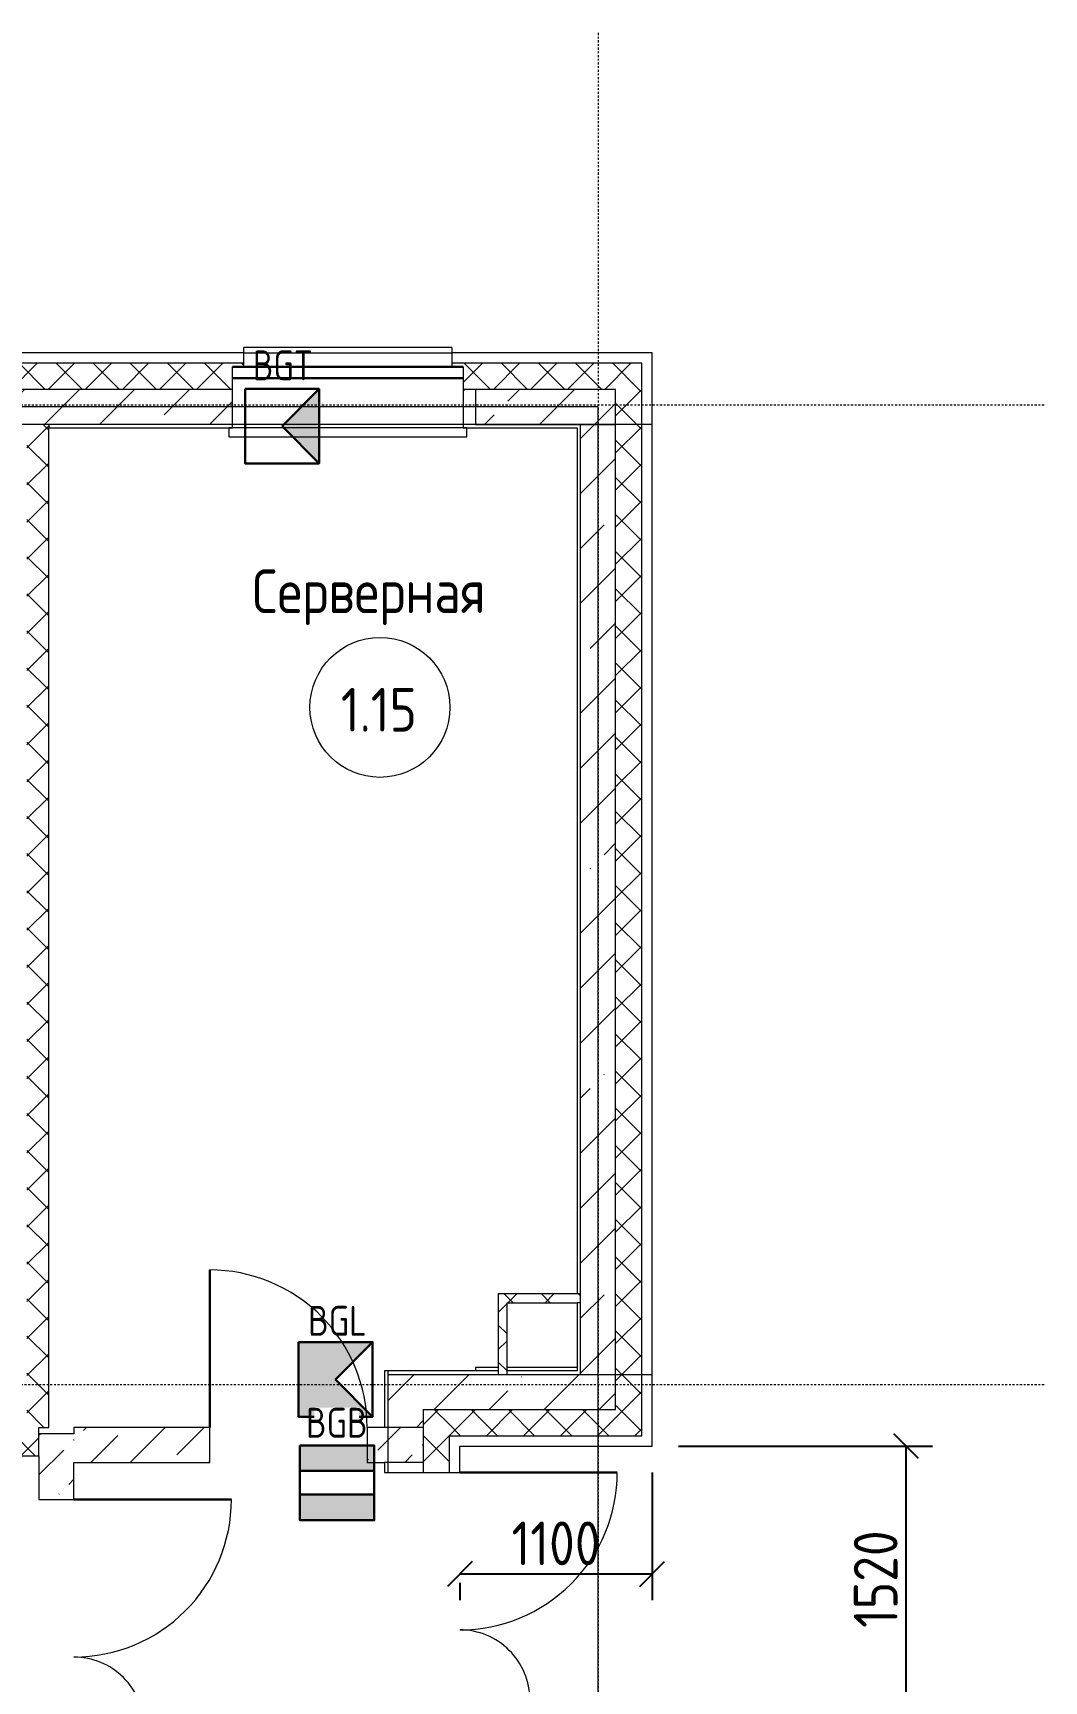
# Model space of a CAD drawing. Header units: millimetres. Extents: x -174154 to -170572, y -111302 to -109817.
# Drawn here: x -172267.4 to -172209.6, y -110225.4 to -110131.2 of the extents above; entities that cross this region are included whole.
import ezdxf

# ---------------------------------------------------------------- set-up
doc = ezdxf.new("R2010")
doc.units = ezdxf.units.MM
doc.linetypes.add('ACAD_ISO02W100', pattern=[15, 12, -3])
doc.linetypes.add('ADSK_Линия сетки', pattern=[21, 12, -3, 3, -3])
doc.layers.get('Defpoints').update_dxf_attribs({"color": 70})
for name, color, linetype, lineweight in [('!Подложка', 252, 'ACAD_ISO02W100', 25), ('Двери', 7, 'Continuous', 18), ('Кабель ПС', 20, 'ACAD_ISO02W100', 30), ('Колонны', 7, 'Continuous', 18), ('Марки помещений', 7, 'Continuous', 18), ('Окна', 7, 'Continuous', 18), ('ОПС', 1, 'Continuous', 30), ('Оси', 7, 'Continuous', 9), ('Остекление', 7, 'Continuous', 30), ('Отлив', 7, 'Continuous', 18), ('Панель', 7, 'Continuous', 18), ('Перекрытия', 7, 'Continuous', 18), ('Подоконник_Верхний брус', 7, 'Continuous', 18), ('ПС', 1, 'Continuous', 50), ('Размеры', 7, 'Continuous', 9), ('Стены', 7, 'Continuous', 18), ('Стены разрез', 7, 'Continuous', 40), ('Стены штриховка', 7, 'Continuous', 18)]:
    doc.layers.add(name, color=color, linetype=linetype, lineweight=lineweight)
doc.layers.add('PRSHEME', color=7, linetype='Continuous')
doc.styles.add('GOST Common', font='GOST Common.ttf', dxfattribs={"width": 0.9, "height": 250})
doc.styles.get("Standard").update_dxf_attribs({"font": 'GOST_A.TTF'})
doc.dimstyles.new('ADSK_Проверочный', dxfattribs={"dimscale": 304.8, "dimtxt": 251.4287490705518, "dimasz": 0.4639107611548557, "dimexe": 0.4921259842519685, "dimexo": 0.4921259842519685, "dimgap": 0.1640419947506562, "dimtad": 1, "dimdec": 0, "dimdsep": 46, "dimtxsty": 'GOST Common', "dimblk1": 'OBLIQUE', "dimblk2": 'OBLIQUE', "dimsah": 1, "dimcen": 0.09, "dimazin": 0, "dimtfac": 1, "dimtdec": 4, "dimtix": 1, "dimtmove": 0, "dimatfit": 3, "dimfxl": 1, "dimtvp": 1, "dimtolj": 1, "dimtzin": 0, "dimarcsym": 2})
pattern_1 = [(45, (30280.00000000015, 12304.99999999978), (84.1902546884139, 308.6966577151427), [396.875, -79.375, 3.353, -76.02199999999999])]
pattern_2 = [(45, (30280.00000000015, 12304.99999999978), (-106.0660171779821, 106.0660171779821), []), (135, (30280.00000000015, 12304.99999999978), (-106.0660171779821, -106.0660171779821), [])]
pattern_3 = [(45, (30280.00000000015, 12304.99999999978), (-314.3089642374204, 314.3089642374204), []), (45, (30594.30900000015, 12304.99999999978), (-314.3089642374204, 314.3089642374204), [555.625, -111.125, 3.353, -107.772])]

# ---------------------------------------------------------------- blocks, each defined once
blk = doc.blocks.new('*U9')
at = {"layer": 'ОПС', "lineweight": 25, "ltscale": 10}
h = blk.add_hatch(color=5, dxfattribs=at)
h.dxf.hatch_style = 1
h.paths.add_polyline_path([(-0.05454638312494353, 299.697669372428), (-0.05454638312495774, 0.5443030777967124), (296.8694145977408, 0.5443030777967408), (148.4074613871881, 150.1209877400764), (296.8694145977408, 299.697669372428)])
at = {"layer": 'ОПС', "color": 5, "ltscale": 100}
blk.add_lwpolyline([(-0.05454638312494353, 299.697669372428), (296.8694145977408, 299.697669372428), (296.8694145977408, 0.5443030777967124), (-0.05454638312494353, 0.5443030777967124)], close=True, dxfattribs=at)
blk.add_lwpolyline([(296.8694145977408, 299.697669372428), (148.4074613871881, 150.1209877400764), (296.8694145977408, 0.5443030777967124)], dxfattribs=at)
at = {"layer": 'ПС', "color": 0, "ltscale": 300, "insert": (155.4784635063877, 385.2214189272918), "char_height": 120, "width": 171.5984937908857, "attachment_point": 5, "bg_fill": 3, "box_fill_scale": 1, "bg_fill_color": 256, "bg_fill_transparency": 0}
blk.add_mtext('BGL', dxfattribs=at)
blk = doc.blocks.new('ИОО')
at = {"layer": 'Кабель ПС', "ltscale": 100}
h = blk.add_hatch(color=5, dxfattribs=at)
h.dxf.hatch_style = 1
h.paths.add_polyline_path([(-1.4210854715202e-14, 0), (184.7041002116166, -186.0909570144286), (184.7041002116166, 186.0909532448423)])
at = {"layer": 'ОПС', "color": 5, "ltscale": 100}
for p, q in [((184.7041002116166, 186.0909532448422), (0, 0)), ((0, 0), (184.7041002116166, -186.0909570144286))]:
    blk.add_line(p, q, dxfattribs=at)
blk.add_lwpolyline([(-184.704168090364, 186.0909532448422), (184.7041002116166, 186.0909532448422), (184.7041002116166, -186.0909570144286), (-184.704168090364, -186.0909570144286)], close=True, dxfattribs=at)
blk = doc.blocks.new('*U8')
at = {"layer": 'Кабель ПС', "color": 20, "xscale": 0.803782661242815, "yscale": 0.803782661242815, "zscale": 0.803782661242815}
blk.add_blockref('ИОО', (148.327871513573, 149.8498992415369), dxfattribs=at)
at = {"layer": 'ПС', "color": 0, "ltscale": 300, "insert": (151.4550583845362, 393.7279325578868), "char_height": 120, "width": 108.0051816058258, "attachment_point": 5, "bg_fill": 3, "box_fill_scale": 1, "bg_fill_color": 256, "bg_fill_transparency": 0}
blk.add_mtext('BGT', dxfattribs=at)
blk = doc.blocks.new('*U10')
at = {"layer": 'PRSHEME', "lineweight": 25}
for points in [[(-0.03523347311511316, 299.7057995788264), (298.130432175119, 299.7057995788264), (298.130432175119, 198.4344173433817), (-0.03523347311511316, 198.4344173433817)], [(-0.03523273422649374, 102.8115166330224), (298.1304329140076, 102.8115166330224), (298.130432175119, 0.04764829622126854), (-0.03523347311511316, 0.04764829622126854)]]:
    blk.add_hatch(color=30, dxfattribs=at).paths.add_polyline_path(points)
at = {"layer": 'PRSHEME', "color": 30, "lineweight": 30}
for p, q in [((-0.03523347311511316, 198.4344173433817), (298.1304321750807, 198.4344173433817)), ((-0.03523347311511316, 102.8115166330224), (298.130432175119, 102.8115166330224))]:
    blk.add_line(p, q, dxfattribs=at)
at = {"layer": 'PRSHEME', "color": 30, "lineweight": 25}
for points in [[(-0.03523347311511316, 299.7057995788264), (298.130432175119, 299.7057995788264), (298.130432175119, 198.4344173433817), (-0.03523347311511316, 198.4344173433817)], [(-0.03523347311511316, 102.8115166330224), (298.1304321751572, 102.8115166330224), (298.130432175119, 0.04764829622126854), (-0.03523347311511316, 0.04764829622126854)]]:
    blk.add_lwpolyline(points, close=True, dxfattribs=at)
at = {"layer": 'PRSHEME', "color": 30, "lineweight": 30}
blk.add_lwpolyline([(-0.03523347311511316, 299.7057995788264), (298.130432175119, 299.7057995788264), (298.130432175119, 0.04764829622126854), (-0.03523347311511316, 0.04764829622126854)], close=True, dxfattribs=at)
at = {"layer": 'ПС', "color": 0, "ltscale": 300, "insert": (147.6877256849152, 390.993334668166), "char_height": 120, "width": 178.901923524727, "attachment_point": 5, "bg_fill": 3, "box_fill_scale": 1, "bg_fill_color": 256, "bg_fill_transparency": 0}
blk.add_mtext('BGB', dxfattribs=at)
blk = doc.blocks.new('AC_Дверь_Двупольная_ПВХ - 1260х2080h М-799339-В_АР_ПЭ_01 Этаж')
at = {"layer": 'Панель', "lineweight": 30}
for p, q in [((-650.0000000000078, 215.0000000009606), (-650.0000000000078, 1115.000000000957)), ((649.9999999999915, 215.0000000009606), (649.9999999999915, 615.0000000009574))]:
    blk.add_line(p, q, dxfattribs=at)
at = {"layer": 'Панель'}
for centre, radius, start, end in [((-650.000000000011, 215.0000000009606), 899.9999999999973, 359.9999999999941, 90.00000000000004), ((649.9999999999947, 215.0000000009606), 399.9999999999965, 89.99999999999997, 180.0000000000055)]:
    blk.add_arc(centre, radius, start, end, dxfattribs=at)
blk = doc.blocks.new('AC_Дверь_Однопольная_ДеревяннаяНаружная_ГОСТ24698-81 - 860х2080h-802130-В_АР_ПЭ_01 Этаж')
at = {"layer": 'Панель', "lineweight": 30}
blk.add_line((-450.0000000000108, 100.0000000009601), (-450.0000000000108, 1000.00000000096), dxfattribs=at)
at = {"layer": 'Панель'}
blk.add_arc((-450.0000000000106, 100.0000000009601), 900.0000000000008, 3.180554681463517e-14, 90.00000000000014, dxfattribs=at)
blk = doc.blocks.new('B2B_Окно_1створка - 1280х2060h-715729-В_АР_ПЭ_01 Этаж')
at = {"layer": 'Остекление'}
for p, q in [((-660.0000000000081, 135.0000000000069), (659.9999999999918, 135.0000000000069)), ((-660.0000000000081, 70.00000000098501), (659.9999999999918, 70.00000000098501))]:
    blk.add_line(p, q, dxfattribs=at)
blk = doc.blocks.new('В2В_Подоконник_ПВХ - ПВХ-666027-В_АР_ПЭ_01 Этаж')
at = {"layer": 'Подоконник_Верхний брус'}
for p, q in [((-660.0000000000001, -284.9999999999944), (-660.0000000000001, 0)), ((-660.0000000000001, 0), (660.0000000000001, 0)), ((660.0000000000001, 0), (660.0000000000001, -284.9999999999944)), ((-659.9999999999998, -284.9999999999944), (-680.0000000000007, -284.9999999999951)), ((-680.0000000000006, -284.9999999999951), (-680.0000000000007, -334.9999999999969)), ((-680.0000000000007, -334.9999999999969), (679.9999999999995, -334.999999999999)), ((679.9999999999998, -284.9999999999972), (660.0000000000001, -284.9999999999972)), ((679.9999999999995, -334.999999999999), (679.9999999999998, -284.9999999999972))]:
    blk.add_line(p, q, dxfattribs=at)
blk = doc.blocks.new('B2B_Отлив - Отлив_металлический-622779-В_АР_ПЭ_01 Этаж')
at = {"layer": 'Отлив'}
for p, q in [((-595, 0.999999999999976), (-595, 110.0000000000041)), ((595, 110.0000000000041), (-595, 110.0000000000041)), ((595, 110.0000000000041), (595, 0.9999999999999757)), ((-595, 0), (-595, 0.9999999999999765)), ((-595, 0.999999999999976), (595, 0.999999999999976)), ((-595, 0.9999999999999765), (595, 0.9999999999999765)), ((-595, 0), (595, 0)), ((595, 0.9999999999999765), (595, 0))]:
    blk.add_line(p, q, dxfattribs=at)
blk = doc.blocks.new('AC_Дверь_Двупольная_ПВХ - 1260х2080h М-799338-В_АР_ПЭ_01 Этаж')
at = {"layer": 'Панель', "lineweight": 30}
for p, q in [((-650.0000000000083, 100.0000000009606), (-650.0000000000083, 1000.000000000957)), ((649.9999999999911, 100.0000000009606), (649.9999999999911, 500.0000000009574))]:
    blk.add_line(p, q, dxfattribs=at)
at = {"layer": 'Панель'}
for centre, radius, start, end in [((-650.0000000000114, 100.0000000009606), 899.9999999999972, 359.9999999999941, 90.00000000000006), ((649.9999999999942, 100.0000000009606), 399.9999999999965, 89.99999999999997, 180.0000000000055)]:
    blk.add_arc(centre, radius, start, end, dxfattribs=at)
blk = doc.blocks.new('_Oblique')
at = {"color": 0, "linetype": 'ByBlock', "lineweight": -2}
blk.add_line((-0.5, -0.5), (0.5, 0.5), dxfattribs=at)
blk = doc.blocks.new('*D482')
at = {"layer": 'Defpoints', "color": 0, "transparency": 16777216}
for p in [(30540.00000000002, 8514.999999999767), (29440.00000000002, 7884.56783860093), (30540.00000000002, 7784.582939741151)]:
    blk.add_point(p, dxfattribs=at)
at = {"layer": 'Размеры', "color": 0, "lineweight": -2, "transparency": 16777216}
for p, q in [((30540.00000000002, 8364.999999999767), (30540.00000000002, 7634.582939741151)), ((29440.00000000002, 7784.582939741151), (30540.00000000002, 7784.582939741151)), ((29440.00000000002, 7734.56783860093), (29440.00000000002, 7634.582939741151))]:
    blk.add_line(p, q, dxfattribs=at)
at = {"layer": 'Размеры', "color": 0, "lineweight": -2, "transparency": 16777216, "xscale": 141.4, "yscale": 141.4, "zscale": 141.4, "rotation": 180}
blk.add_blockref('_Oblique', (29440.00000000002, 7784.582939741151), dxfattribs=at)
at = {"layer": 'Размеры', "color": 0, "lineweight": -2, "transparency": 16777216, "xscale": 141.4, "yscale": 141.4, "zscale": 141.4}
blk.add_blockref('_Oblique', (30540.00000000002, 7784.582939741151), dxfattribs=at)
at = {"layer": 'Размеры', "color": 0, "lineweight": 20, "transparency": 16777216, "insert": (29990.00000000002, 7959.582939741151), "char_height": 250, "width": 644.3394382960581, "attachment_point": 5, "style": 'GOST Common'}
blk.add_mtext('\\A1;1100', dxfattribs=at)
blk = doc.blocks.new('ADSK_Марка_Помещение_2_ГОСТ21-501-2011 - Имя и Категория-86712-В_АР_ПЭ_01 Этаж')
at = {"layer": 'Марки помещений'}
blk.add_circle((1.928857696959173e-16, -1.244575859722303e-16), 4.000000000000004, dxfattribs=at)
blk = doc.blocks.new('*D490')
at = {"layer": 'Defpoints', "color": 0, "transparency": 16777216}
for p in [(30540.00000000004, 8514.99999999977), (31992.35540993158, 8514.99999999977), (30540.00000000004, 6994.999999999777)]:
    blk.add_point(p, dxfattribs=at)
at = {"layer": 'Размеры', "color": 0, "lineweight": -2, "transparency": 16777216}
for p, q in [((30690.00000000004, 8514.99999999977), (32142.35540993158, 8514.99999999977)), ((31992.35540993158, 6994.999999999778), (31992.35540993158, 8514.99999999977)), ((30690.00000000004, 6994.999999999777), (32142.35540993158, 6994.999999999778))]:
    blk.add_line(p, q, dxfattribs=at)
at = {"layer": 'Размеры', "color": 0, "lineweight": -2, "transparency": 16777216, "xscale": 141.4, "yscale": 141.4, "zscale": 141.4}
for p, rotation in [((31992.35540993158, 8514.99999999977), 90), ((31992.35540993158, 6994.999999999778), 270)]:
    blk.add_blockref('_Oblique', p, dxfattribs=dict(at, rotation=rotation))
at = {"layer": 'Размеры', "color": 0, "transparency": 16777216, "insert": (31817.35540993158, 7754.999999999764), "char_height": 250, "width": 700.5912940203172, "attachment_point": 5, "rotation": 90, "style": 'GOST Common'}
blk.add_mtext('\\A1;1520', dxfattribs=at)
blk = doc.blocks.new('A$Cb2ab8b70')
at = {"layer": 'Колонны', "lineweight": 20, "true_color": 0x636466}
h = blk.add_hatch(dxfattribs=at)
h.set_pattern_fill('FP_3', color=251, style=0, pattern_type=2)
h.set_pattern_definition([(45, (30280.00000000015, 12304.99999999978), (-314.3089642374204, 314.3089642374204), []), (45, (30594.30900000015, 12304.99999999978), (-314.3089642374204, 314.3089642374204), [222.25, -111.125])])
h.paths.add_polyline_path([(30330.01320417808, 14354.99999999977), (30330.01320417808, 14554.99999999978), (29530.01320417809, 14554.99999999978), (29530.01320417809, 14354.99999999977), (29866.22044802616, 14354.99999999977)])
at = {"layer": 'Стены разрез', "lineweight": 20, "true_color": 0x636466}
h = blk.add_hatch(dxfattribs=at)
h.set_pattern_fill('FP_1', color=251, style=0, pattern_type=2)
h.set_pattern_definition(pattern_2)
h.paths.add_polyline_path([(30480.00000000003, 14554.99999999977), (30480.00000000003, 14704.99999999977), (29394.93203516043, 14704.99999999977), (29394.93203516043, 14684.99999999978), (29459.93203516045, 14684.99999999978), (29459.93203516045, 14554.99999999978), (30330.00000000005, 14554.99999999978)])
h.paths.add_polyline_path([(28139.93203516043, 14554.99999999978), (28139.93203516045, 14684.99999999979), (28204.93203516045, 14684.99999999978), (28204.93203516045, 14704.99999999978), (26317.43203516043, 14704.99999999978), (26317.43203516043, 14684.99999999979), (26382.43203516044, 14684.99999999979), (26382.43203516044, 14554.99999999978)])
h.paths.add_polyline_path([(25062.43203516043, 14554.99999999979), (25062.43203516043, 14684.99999999979), (25127.43203516043, 14684.99999999979), (25127.43203516043, 14704.99999999979), (14909.99999999998, 14704.99999999982), (14909.99999999998, 14554.99999999981), (18404.23009930445, 14554.99999999981), (18404.23009930445, 14635.00000000104), (19704.23009930444, 14635.00000000104), (19704.23009930444, 14554.99999999981), (22195.51533965372, 14554.9999999998)])
h = blk.add_hatch(dxfattribs=at)
h.set_pattern_fill('FP_4', color=251, style=0, pattern_type=2)
h.set_pattern_definition(pattern_3)
h.paths.add_polyline_path([(30130.00000000006, 14354.99999999977), (30330.00000000005, 14354.99999999977), (30330.00000000005, 14554.99999999978), (29459.93203516045, 14554.99999999978), (29459.93203516045, 14354.99999999977), (29866.22044802616, 14354.99999999977)])
h.paths.add_polyline_path([(28139.93203516043, 14354.99999999977), (28139.93203516043, 14554.99999999978), (26382.43203516044, 14554.99999999978), (26382.43203516044, 14354.99999999978), (27090.00000000004, 14354.99999999978)])
h.paths.add_polyline_path([(25062.43203516043, 14354.99999999978), (25062.43203516043, 14554.99999999979), (19704.23009930444, 14554.99999999981), (19704.23009930444, 14354.9999999998), (24080.00000000003, 14354.99999999979)])
h.paths.add_polyline_path([(18224.23009930443, 14354.99999999981), (18404.23009930444, 14354.99999999981), (18404.23009930445, 14554.99999999981), (14909.99999999998, 14554.99999999981), (14909.99999999998, 14354.99999999982), (14930.00024555411, 14354.99999999982), (14930.00024555411, 14469.99999999983), (15130.00024555411, 14469.99999999983), (15130.00024555411, 14354.99999999982), (18024.23009930444, 14354.99999999981)])
h = blk.add_hatch(dxfattribs=at)
h.set_pattern_fill('FP_1', color=251, style=0, pattern_type=2)
h.set_pattern_definition(pattern_2)
h.paths.add_polyline_path([(30330.00000000003, 8724.999999999753), (30480.00000000003, 8724.999999999753), (30480.00000000003, 14554.99999999978), (30330.00000000005, 14554.99999999978), (30330.00000000003, 8924.99999999975)])
h = blk.add_hatch(dxfattribs=at)
h.set_pattern_fill('FP_1', color=251, style=0, pattern_type=2)
h.set_pattern_definition(pattern_2)
h.paths.add_polyline_path([(27034.04995554197, 8584.999999999767), (27034.04995554197, 8622.499999999767), (27090.00000000002, 8622.499999999767), (27090.00000000004, 14354.99999999978), (26965.00000000005, 14354.99999999978), (26965.00000000005, 8584.999999999767)])
h = blk.add_hatch(dxfattribs=at)
h.set_pattern_fill('FP_4', color=251, style=0, pattern_type=2)
h.set_pattern_definition(pattern_3)
h.paths.add_polyline_path([(30130.00000000004, 8924.99999999975), (30330.00000000003, 8924.99999999975), (30330.00000000005, 14354.99999999977), (30130.00000000006, 14354.99999999977), (30130.00000000004, 8944.999999999756)])
h = blk.add_hatch(dxfattribs=at)
h.set_pattern_fill('FP_1', color=251, style=0, pattern_type=2)
h.set_pattern_definition(pattern_2)
h.paths.add_polyline_path([(29710.00000000005, 8924.99999999975), (29710.00000000005, 9384.999999999767), (29660.00000000006, 9384.999999999767), (29660.00000000006, 8924.99999999975)])
h = blk.add_hatch(dxfattribs=at)
h.set_pattern_fill('FP_1', color=251, style=0, pattern_type=2)
h.set_pattern_definition(pattern_2)
h.paths.add_polyline_path([(29710.00000000005, 9334.99999999977), (30130.00000000004, 9334.99999999977), (30130.00000000004, 9384.999999999767), (29710.00000000005, 9384.999999999767)])
h = blk.add_hatch(dxfattribs=at)
h.set_pattern_fill('FP_4', color=251, style=0, pattern_type=2)
h.set_pattern_definition(pattern_3)
h.paths.add_polyline_path([(29030.00000000003, 6584.999999999772), (29230.00000000002, 6584.999999999772), (29230.00000000002, 7064.999999999775), (29030.00000000003, 7064.999999999775)])
h.paths.add_polyline_path([(29230.00000000004, 8364.999999999774), (29230.00000000004, 8422.499999999762), (29030.00000000003, 8422.499999999762), (29030.00000000003, 8364.999999999774)])
h.paths.add_polyline_path([(29030.00000000003, 8622.49999999976), (29230.00000000004, 8622.49999999976), (29230.00000000004, 8924.99999999976), (29030.00000000003, 8924.99999999976)])
h = blk.add_hatch(dxfattribs=at)
h.set_pattern_fill('FP_4', color=251, style=0, pattern_type=2)
h.set_pattern_definition(pattern_3)
h.paths.add_polyline_path([(30330.00000000003, 8724.999999999753), (30330.00000000003, 8924.99999999975), (29230.00000000004, 8924.99999999976), (29230.00000000004, 8724.999999999753), (29866.22044802616, 8724.999999999753)])
h = blk.add_hatch(dxfattribs=at)
h.set_pattern_fill('FP_1', color=251, style=0, pattern_type=2)
h.set_pattern_definition(pattern_2)
h.paths.add_polyline_path([(29230.00000000002, 6784.99999999977), (29380.00000000004, 6784.99999999977), (29380.00000000004, 7064.999999999775), (29230.00000000002, 7064.999999999775)])
h.paths.add_polyline_path([(29230.00000000004, 8364.999999999774), (29380.00000000004, 8364.999999999774), (29380.00000000004, 8724.999999999753), (29230.00000000004, 8724.999999999753), (29230.00000000004, 8384.559459784736)])
h = blk.add_hatch(dxfattribs=at)
h.set_pattern_fill('FP_1', color=251, style=0, pattern_type=2)
h.set_pattern_definition(pattern_2)
h.paths.add_polyline_path([(29380.00000000004, 8574.999999999762), (30480.00000000003, 8574.999999999762), (30480.00000000003, 8724.999999999753), (29380.00000000004, 8724.999999999753)])
h = blk.add_hatch(dxfattribs=at)
h.set_pattern_fill('FP_1', color=251, style=0, pattern_type=2)
h.set_pattern_definition(pattern_2)
h.paths.add_polyline_path([(27034.04995554197, 8459.999999999762), (27034.04995554197, 8584.999999999767), (25259.93203516043, 8584.999999999776), (25259.93203516043, 8459.99999999977), (26030.86789383995, 8459.99999999977)])
h.paths.add_polyline_path([(24259.93203516043, 8459.999999999778), (24259.93203516045, 8584.999999999776), (21954.99999999997, 8584.999999999785), (21954.99999999997, 8459.999999999787), (24113.19161674683, 8459.999999999778)])
h = blk.add_hatch(dxfattribs=at)
h.set_pattern_fill('FP_2', color=251, style=0, pattern_type=2)
h.set_pattern_definition(pattern_1)
h.paths.add_polyline_path([(27034.04995554195, 209.9999999998872), (27234.04995554194, 209.9999999998872), (27234.04995554196, 6909.999999999776), (27034.04995554197, 6909.999999999776), (27034.04995554195, 409.9999999998945)])
h.paths.add_polyline_path([(27034.04995554197, 8209.999999999774), (27234.04995554196, 8209.999999999774), (27234.04995554196, 8584.999999999767), (27034.04995554197, 8584.999999999767), (27034.04995554197, 8459.999999999762)])
h = blk.add_hatch(dxfattribs=at)
h.set_pattern_fill('FP_2', color=251, style=0, pattern_type=2)
h.set_pattern_definition(pattern_1)
h.paths.add_polyline_path([(28910.00000000003, 8422.499999999762), (29230.00000000004, 8422.499999999762), (29230.00000000004, 8622.49999999976), (28910.00000000004, 8622.49999999976)])
h.paths.add_polyline_path([(27948.54417093307, 8422.499999999762), (28010.00000000004, 8422.499999999762), (28010.00000000004, 8622.499999999767), (27234.04995554196, 8622.499999999767), (27234.04995554196, 8422.49999999977)])
at = {"layer": 'Колонны', "color": 251, "lineweight": 20, "true_color": 0x636466}
for p, q in [((30330.01320417807, 14554.99999999978), (29530.01320417807, 14554.99999999978)), ((29530.01320417807, 14554.99999999978), (29530.01320417807, 14354.99999999978)), ((30330.01320417807, 14354.99999999978), (30330.01320417807, 14554.99999999978)), ((29530.01320417807, 14354.99999999978), (30330.01320417807, 14354.99999999978))]:
    blk.add_line(p, q, dxfattribs=at)
at = {"layer": 'Оси', "linetype": 'ADSK_Линия сетки'}
for p, q in [((30230.00000000004, 16592.85830273528), (30230, -2195.00000000018)), ((32780.00000000002, 14464.99999999977), (-1856.358330931344, 14464.99999999988)), ((32780.00000000002, 8864.999999999767), (-1856.358330931362, 8864.99999999988))]:
    blk.add_line(p, q, dxfattribs=at)
at = {"layer": 'Перекрытия', "color": 251, "lineweight": 20, "true_color": 0x636466}
for p, q in [((30230.00000000001, 14454.99999999987), (330.0000000000146, 14454.99999999987)), ((30230.00000000001, 314.9999999997726), (30230.00000000001, 14454.99999999987))]:
    blk.add_line(p, q, dxfattribs=at)
at = {"layer": 'Стены', "color": 251, "lineweight": 20, "true_color": 0x636466}
for p, q in [((28204.93203516044, 14764.99999999978), (29394.93203516041, 14764.99999999978)), ((30540.00000000003, 14354.99999999978), (19704.23009930444, 14354.99999999981)), ((29459.93203516043, 14334.99999999978), (28139.93203516043, 14334.99999999978)), ((29030.00000000002, 8364.999999999787), (29030.00000000002, 8944.999999999773)), ((29440.00000000002, 8924.99999999977), (30540.00000000002, 8924.999999999767)), ((29660.00000000004, 8944.999999999769), (29530.01320417806, 8944.99999999977)), ((30110.00000000002, 8944.999999999767), (29710.00000000004, 8944.999999999769))]:
    blk.add_line(p, q, dxfattribs=at)
at = {"layer": 'Стены разрез', "color": 251, "lineweight": 20, "true_color": 0x636466}
for p, q in [((28204.93203516044, 14764.99999999978), (26317.43203516041, 14764.99999999979)), ((28204.93203516044, 14684.99999999978), (28204.93203516044, 14764.99999999978)), ((30540.00000000003, 14764.99999999978), (29394.93203516041, 14764.99999999978)), ((29394.93203516041, 14764.99999999978), (29394.93203516041, 14684.99999999978)), ((30540.00000000002, 8514.999999999767), (30540.00000000003, 14764.99999999978)), ((28139.93203516043, 14334.99999999978), (28139.93203516044, 14684.99999999978)), ((28139.93203516044, 14684.99999999978), (28204.93203516044, 14684.99999999978)), ((29394.93203516041, 14684.99999999978), (29459.93203516044, 14684.99999999978)), ((29459.93203516044, 14684.99999999978), (29459.93203516043, 14334.99999999978)), ((27090.00000000004, 14334.99999999979), (28139.93203516043, 14334.99999999978)), ((27090.00000000003, 8622.499999999776), (27090.00000000004, 14334.99999999979)), ((29459.93203516043, 14334.99999999978), (30110.00000000003, 14334.99999999978)), ((30110.00000000003, 14334.99999999978), (30110.00000000003, 9384.999999999782)), ((29660.00000000004, 9384.999999999782), (29660.00000000004, 8964.999999999884)), ((30110.00000000003, 9384.999999999782), (29660.00000000004, 9384.999999999782)), ((29710.00000000004, 8964.999999999884), (29710.00000000004, 9334.999999999782)), ((29710.00000000004, 9334.999999999782), (30110.00000000003, 9334.999999999782)), ((30110.00000000003, 9334.999999999782), (30110.00000000002, 8964.999999999882)), ((29530.01320417806, 8964.999999999884), (29530.01320417806, 8944.99999999977)), ((29660.00000000004, 8964.999999999884), (29530.01320417806, 8964.999999999884)), ((30110.00000000002, 8964.999999999884), (29710.00000000004, 8964.999999999884)), ((29010.00000000002, 8944.999999999773), (29010.00000000002, 8622.49999999977)), ((29530.01320417806, 8944.99999999977), (29010.00000000002, 8944.999999999773)), ((27034.04995554196, 8584.999999999778), (27034.04995554196, 8622.499999999778)), ((27034.04995554196, 8622.499999999778), (27090.00000000003, 8622.499999999776)), ((27234.04995554196, 8584.999999999776), (27034.04995554196, 8584.999999999778)), ((28010.00000000003, 8622.499999999774), (27234.04995554196, 8622.499999999776)), ((27234.04995554196, 8622.499999999776), (27234.04995554195, 8584.999999999776)), ((28010.00000000003, 8422.499999999774), (28010.00000000003, 8622.499999999774)), ((29010.00000000002, 8622.49999999977), (28910.00000000003, 8622.49999999977)), ((28910.00000000003, 8622.49999999977), (28910.00000000003, 8422.49999999977)), ((29440.00000000002, 8514.99999999977), (30540.00000000002, 8514.999999999767)), ((29440.00000000002, 8364.999999999785), (29440.00000000002, 8514.99999999977)), ((25259.93203516043, 8459.999999999785), (27034.04995554196, 8459.999999999778)), ((27034.04995554196, 8459.999999999778), (27034.04995554195, 8209.999999999789)), ((27234.04995554196, 8422.499999999776), (28010.00000000003, 8422.499999999774)), ((27234.04995554195, 8209.999999999789), (27234.04995554196, 8422.499999999776)), ((28910.00000000003, 8422.49999999977), (29010.00000000002, 8422.49999999977)), ((29010.00000000002, 8422.49999999977), (29010.00000000002, 8364.999999999787)), ((29010.00000000002, 8364.999999999787), (29440.00000000002, 8364.999999999785)), ((27034.04995554195, 8209.999999999789), (27234.04995554195, 8209.999999999789))]:
    blk.add_line(p, q, dxfattribs=at)
at = {"layer": 'Стены штриховка', "color": 251, "lineweight": 20, "true_color": 0x636466}
for p, q in [((28204.93203516044, 14704.99999999978), (26317.43203516041, 14704.99999999979)), ((30480.00000000003, 14704.99999999978), (29394.93203516041, 14704.99999999978)), ((30480.00000000002, 8574.999999999767), (30480.00000000003, 14704.99999999978)), ((28139.93203516044, 14554.99999999978), (26382.43203516044, 14554.99999999979)), ((30330.00000000003, 14554.99999999978), (29459.93203516044, 14554.99999999978)), ((30330.00000000002, 8724.999999999767), (30330.00000000003, 14554.99999999978)), ((27090.00000000004, 14354.99999999979), (27090.00000000004, 14334.99999999979)), ((30130.00000000002, 8924.999999999769), (30130.00000000003, 14354.99999999978)), ((30130.00000000003, 9384.99999999978), (30110.00000000003, 9384.99999999978)), ((30130.00000000003, 9334.99999999978), (30110.00000000003, 9334.999999999782)), ((29660.00000000004, 8964.999999999884), (29660.00000000004, 8924.99999999977)), ((29710.00000000004, 8924.999999999769), (29710.00000000004, 8964.999999999884)), ((30110.00000000002, 8964.999999999882), (30110.00000000002, 8944.999999999767)), ((29030.00000000002, 8924.99999999977), (29440.00000000002, 8924.99999999977)), ((29230.00000000002, 8724.99999999977), (29230.00000000002, 8364.999999999787)), ((29230.00000000002, 8724.99999999977), (30330.00000000002, 8724.999999999767)), ((27034.04995554196, 8459.999999999778), (27034.04995554196, 8584.999999999778)), ((29230.00000000002, 8622.499999999769), (29010.00000000002, 8622.49999999977)), ((29380.00000000002, 8574.99999999977), (30480.00000000002, 8574.999999999767)), ((29380.00000000002, 8364.999999999787), (29380.00000000002, 8574.99999999977)), ((29230.00000000002, 8422.499999999769), (29010.00000000002, 8422.49999999977))]:
    blk.add_line(p, q, dxfattribs=at)
at = {"layer": 'Двери', "color": 251, "lineweight": 20, "true_color": 0x636466}
blk.add_blockref('AC_Дверь_Однопольная_ДеревяннаяНаружная_ГОСТ24698-81 - 860х2080h-802130-В_АР_ПЭ_01 Этаж', (28460.00000000003, 8522.49999999977), dxfattribs=at)
at = {"layer": 'Двери', "color": 251, "lineweight": 20, "true_color": 0x636466, "rotation": 269.9999999999999}
for name, p in [('AC_Дверь_Двупольная_ПВХ - 1260х2080h М-799339-В_АР_ПЭ_01 Этаж', (29225.00000000002, 7714.999999999778)), ('AC_Дверь_Двупольная_ПВХ - 1260х2080h М-799338-В_АР_ПЭ_01 Этаж', (27134.04995554195, 7559.999999999781))]:
    blk.add_blockref(name, p, dxfattribs=at)
at = {"layer": 'Марки помещений', "color": 251, "lineweight": 20, "true_color": 0x636466, "xscale": 99.99999999999993, "yscale": 99.99999999999993, "zscale": 99.99999999999993}
blk.add_blockref('ADSK_Марка_Помещение_2_ГОСТ21-501-2011 - Имя и Категория-86712-В_АР_ПЭ_01 Этаж', (28983.0415827237, 12737.98626958631), dxfattribs=at)
at = {"layer": 'Окна', "color": 251, "lineweight": 20, "true_color": 0x636466}
for name, p in [('B2B_Отлив - Отлив_металлический-622779-В_АР_ПЭ_01 Этаж', (28799.93203516044, 14684.99999999978)), ('В2В_Подоконник_ПВХ - ПВХ-666027-В_АР_ПЭ_01 Этаж', (28799.93203516044, 14620.00000000076)), ('B2B_Окно_1створка - 1280х2060h-715729-В_АР_ПЭ_01 Этаж', (28799.93203516044, 14549.99999999978))]:
    blk.add_blockref(name, p, dxfattribs=at)
at = {"layer": 'Марки помещений', "color": 251, "lineweight": 20, "true_color": 0x636466, "char_height": 249.9999999999997, "attachment_point": 1, "style": 'GOST Common'}
for s, insert, width in [('Серверная', (28253.87830959728, 13526.65212445618), 1774.936124999998), ('1.15', (28760.12830959728, 12849.3783611816), 548.3542499999995)]:
    blk.add_mtext(s, dxfattribs=dict(at, insert=insert, width=width))
at = {"layer": 'Размеры'}
dim = blk.add_linear_dim(base=(31992.35540993158, 8514.99999999977), p1=(30540.00000000002, 6994.999999999774), p2=(30540.00000000002, 8514.999999999767), angle=90, dimstyle='ADSK_Проверочный', override={"dimpost": '<>', "dimfxl": 1519.999999999993}, dxfattribs=at)
dim.commit()
dim.dimension.update_dxf_attribs({"geometry": '*D490', "text_midpoint": (31817.35540993158, 7754.999999999764)})
at = {"layer": 'Размеры', "color": 251, "lineweight": 20, "true_color": 0x636466}
dim = blk.add_linear_dim(base=(30540.00000000002, 7784.582939741151), p1=(29440.00000000002, 7884.56783860093), p2=(30540.00000000002, 8514.999999999767), dimstyle='ADSK_Проверочный', override={"dimpost": '<>', "dimfxl": 1267.850428925278}, dxfattribs=at)
dim.commit()
dim.dimension.update_dxf_attribs({"geometry": '*D482', "text_midpoint": (29990.00000000002, 7959.582939741151)})

msp = doc.modelspace()

# ---------------------------------------------------------------- block references
at = {"layer": 'ПС', "color": 0, "xscale": 0.01424277820484836, "yscale": 0.01424277820484836, "zscale": 0.01424277820484836}
for name, p in [('*U8', (-172255.2625292243, -110155.8116470316)), ('*U9', (-172252.2050027302, -110210.304538493))]:
    msp.add_blockref(name, p, dxfattribs=at)

# ---------------------------------------------------------------- next in the draw order: block references
msp.add_blockref('*U10', (-172252.1283299683, -110216.2136186748), dxfattribs=at)

# ---------------------------------------------------------------- next in the draw order: block references
at = {"layer": '!Подложка', "ltscale": 20, "xscale": 0.01, "yscale": 0.01, "zscale": 0.01}
msp.add_blockref('A$Cb2ab8b70', (-172537.3894769453, -110297.1334066304), dxfattribs=at)

doc.saveas('drawing.dxf')
